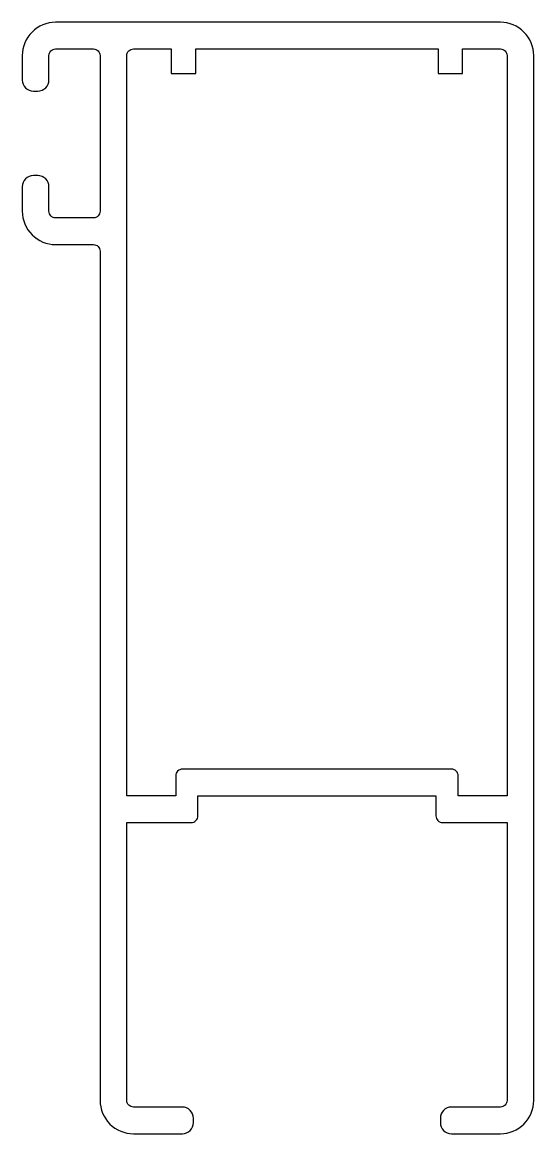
# Model space of a CAD drawing. Extents: x 168.7 to 191.7, y 187.4 to 237.4.
import ezdxf

# ---------------------------------------------------------------- set-up
doc = ezdxf.new("R2010")
doc.units = 0
doc.layers.get('0').update_dxf_attribs({"linetype": 'CONTINUOUS'})

msp = doc.modelspace()

# ---------------------------------------------------------------- linework, layer by layer
for points in [[(168.743, 228.931, 0.414214), (170.243, 227.431), (171.943, 227.431, -0.414214), (172.243, 227.131), (172.243, 188.931, 0.414214), (173.743, 187.431), (175.943, 187.431, 0.414214), (176.443, 187.931), (176.443, 188.131, 0.414214), (175.943, 188.631), (173.743, 188.631, -0.414214), (173.443, 188.931), (173.443, 201.431), (176.343, 201.431, 0.414214), (176.643, 201.731), (176.643, 202.631), (187.343, 202.631), (187.343, 201.731, 0.414214), (187.643, 201.431), (190.543, 201.431), (190.543, 188.931, -0.414214), (190.243, 188.631), (188.043, 188.631, 0.414214), (187.543, 188.131), (187.543, 187.931, 0.414214), (188.043, 187.431), (190.243, 187.431, 0.414214), (191.743, 188.931), (191.743, 235.931, 0.414214), (190.243, 237.431), (172.243, 237.431), (170.243, 237.431, 0.414214), (168.743, 235.931), (168.743, 234.831, 0.414214), (169.243, 234.331), (169.443, 234.331, 0.414214), (169.943, 234.831), (169.943, 235.931, -0.414214), (170.243, 236.231), (171.943, 236.231, -0.414214), (172.243, 235.931), (172.243, 228.931, -0.414214), (171.943, 228.631), (170.243, 228.631, -0.414214), (169.943, 228.931), (169.943, 230.031, 0.414214), (169.443, 230.531), (169.243, 230.531, 0.414214), (168.743, 230.031)], [(187.443, 235.131), (188.543, 235.131), (188.543, 236.231), (190.243, 236.231, -0.414214), (190.543, 235.931), (190.543, 202.631), (188.343, 202.631), (188.343, 203.531, 0.414214), (188.043, 203.831), (175.943, 203.831, 0.414214), (175.643, 203.531), (175.643, 202.631), (173.443, 202.631), (173.443, 235.931, -0.414214), (173.743, 236.231), (175.443, 236.231), (175.443, 235.131), (176.543, 235.131), (176.543, 236.231), (187.443, 236.231)]]:
    msp.add_lwpolyline(points, format="xyb", close=True)

doc.saveas('drawing.dxf')
